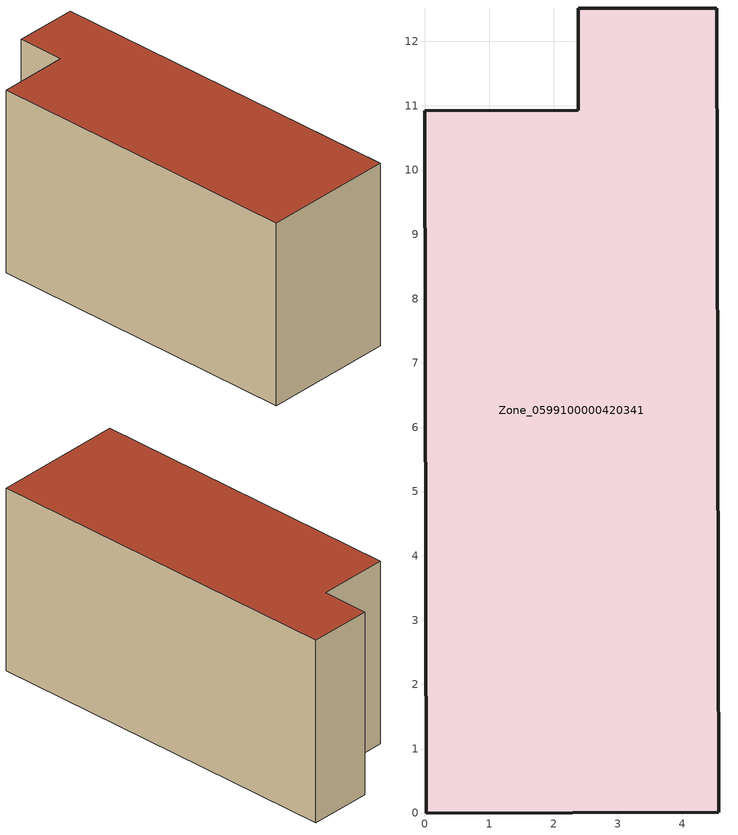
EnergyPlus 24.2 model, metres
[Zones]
Zone_0599100000420341
 floor ground (C_G): 4.57,0.01 0.02,0 0,10.92 2.38,10.93 2.39,12.52 4.54,12.52 z0
 wall outside (C_F): 0.02,0 4.57,0.01 4.54,12.52 2.39,12.52 2.38,10.93 0,10.92 0.02,0 z0:6.41
 roof outside (C_R): 0,10.92 0.02,0 4.57,0.01 4.54,12.52 2.39,12.52 2.38,10.93 z6.41
[BUILDING]
Pand.0599100000420341: North Axis=0; Terrain=City; Loads Convergence Tolerance Value=0.04; Temperature Convergence Tolerance Value=0.4; Solar Distribution=FullExterior; Maximum Number of Warmup Days=25; Minimum Number of Warmup Days=1
[Site:Location]
Rotterdam.The.Hague.AP_ZH_NLD Design_Conditions: Latitude=51.96; Longitude=4.45; Time Zone=1; Elevation=-4.5
[SITE:GROUNDTEMPERATURE:BUILDINGSURFACE]
18, 18, 18, 18, 18, 18, 18, 18, 18, 18, 18, 18
[MATERIAL] Thermal Absorptance=0.9; Solar Absorptance=0.7; Visible Absorptance=0.7
Name | Roughness | Thickness | Conductivity | Density | Specific Heat
G.TI.2006-2014 | MediumSmooth | 0.15 | 0.06 | 540 | 1210
F.TI.2006-2014 | Rough | 0.3 | 0.12 | 1920 | 840
R.TI.2006-2014 | MediumRough | 0.2 | 0.08 | 1500 | 1000
[CONSTRUCTION]
C_G: G.TI.2006-2014
C_F: F.TI.2006-2014
C_R: R.TI.2006-2014
[ZONE]
Zone_0599100000420341: Type=1; Multiplier=1; Ceiling Height=Autocalculate; Volume=Autocalculate; Floor Area=autocalculate; Part of Total Floor Area=Yes
[ZONEINFILTRATION:DESIGNFLOWRATE]
Infil_Zone_0599100000420341: Zone or ZoneList or Space or SpaceList=Zone_0599100000420341; Schedule=AlwaysOn; Design Flow Rate Calculation Method=Flow/Area; Flow Rate per Floor Area=0.0015; Constant Term Coefficient=1; Temperature Term Coefficient=0; Velocity Term Coefficient=0; Velocity Squared Term Coefficient=0
[HVACTEMPLATE:ZONE:IDEALLOADSAIRSYSTEM]
Zone_0599100000420341: Maximum Heating Supply Air Temperature=50; Minimum Cooling Supply Air Temperature=13; Maximum Heating Supply Air Humidity Ratio=0.0156; Minimum Cooling Supply Air Humidity Ratio=0.0077; Heating Limit=NoLimit; Cooling Limit=NoLimit; Dehumidification Control Type=ConstantSensibleHeatRatio; Cooling Sensible Heat Ratio=0.7; Dehumidification Setpoint=60; Humidification Control Type=None; Humidification Setpoint=30; Outdoor Air Method=None; Outdoor Air Flow Rate per Person=0.00944; Outdoor Air Flow Rate per Zone Floor Area=0; Outdoor Air Flow Rate per Zone=0; Demand Controlled Ventilation Type=None; Outdoor Air Economizer Type=NoEconomizer; Heat Recovery Type=None; Sensible Heat Recovery Effectiveness=0.7; Latent Heat Recovery Effectiveness=0.65
[ZONECONTROL:THERMOSTAT]
ThermostatControl_Zone_0599100000420341: Zone or ZoneList=Zone_0599100000420341; Control Type Schedule=DualSetpointControlType; Control 1=Thermostat_Zone_0599100000420341; Temperature Difference Between Cutout And Setpoint=0
[THERMOSTATSETPOINT:DUALSETPOINT]
Thermostat_Zone_0599100000420341: Heating Setpoint Temperature Schedule=HeatingSetpoint_Zone_0599100000420341; Cooling Setpoint Temperature Schedule=CoolingSetpoint_Zone_0599100000420341
[SCHEDULE:COMPACT]
HeatingSetpoint_Zone_0599100000420341: Through: 12/31, For: AllDays, Until: 24:00, 21
CoolingSetpoint_Zone_0599100000420341: Through: 12/31, For: AllDays, Until: 24:00, 24
DualSetpointControlType: Through: 12/31, For: AllDays, Until: 24:00, 4
AlwaysOn: Through: 12/31, For: AllDays, Until: 24:00, 1
